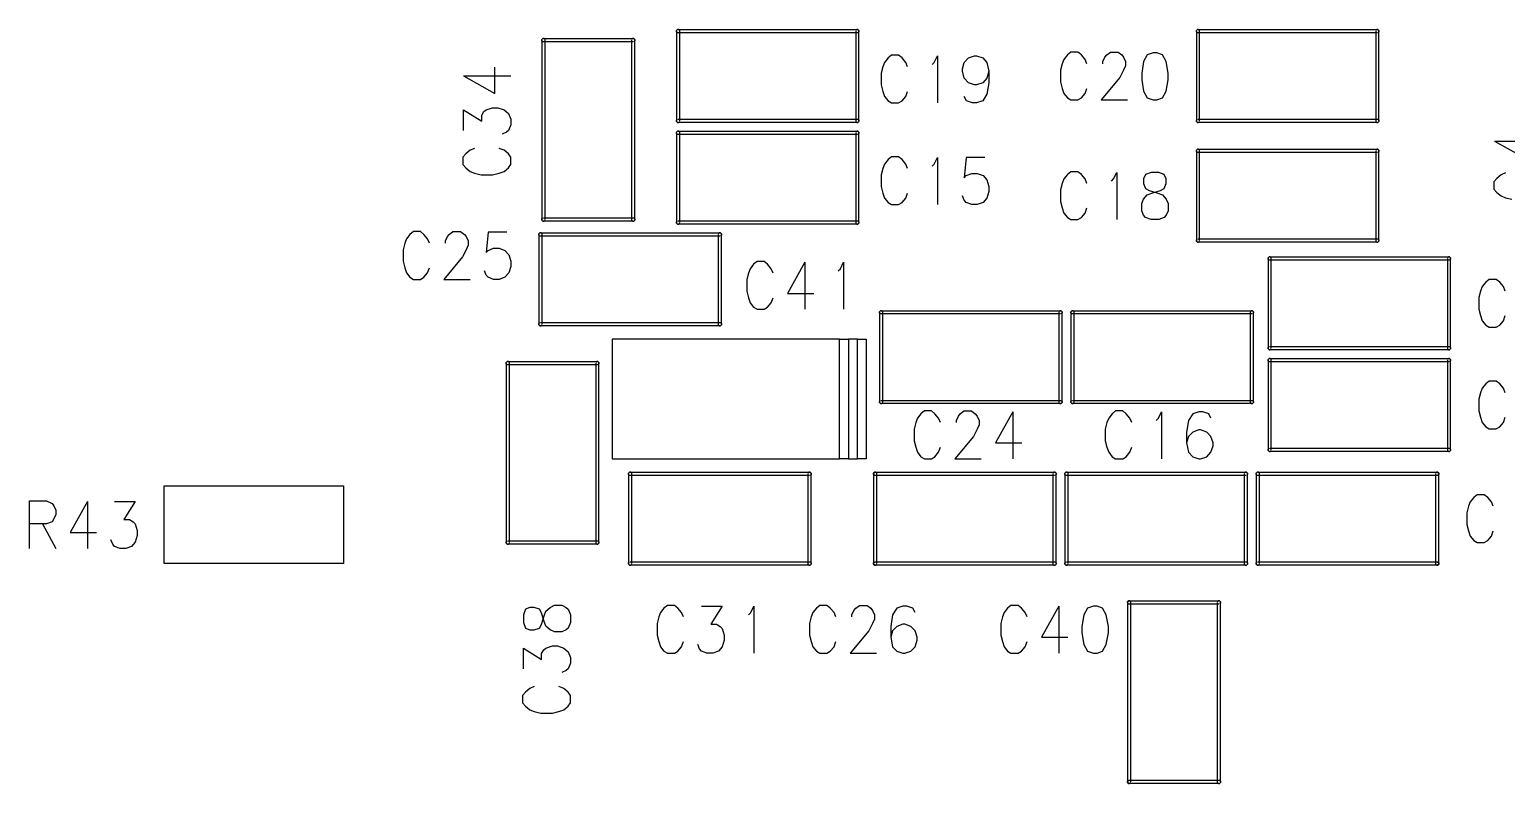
# Model space of a CAD drawing. Extents: x 295 to 953, y 10 to 290.
# Drawn here: x 660.18 to 709.6, y 167.35 to 192.55 of the extents above; entities that cross this region are included whole.
import ezdxf

# ---------------------------------------------------------------- set-up
doc = ezdxf.new("R2010")
doc.units = 0
doc.header["$LTSCALE"] = 5
doc.header["$MEASUREMENT"] = 0
doc.layers.add('22_S-SILK_GBR', color=12, linetype='CONTINUOUS')

msp = doc.modelspace()

# ---------------------------------------------------------------- linework, layer by layer
at = {"layer": '22_S-SILK_GBR', "color": 7}
for p, q in [((681.824, 192.52), (681.858, 192.554)), ((681.858, 192.554), (681.824, 192.52)), ((681.824, 192.48), (681.824, 192.52)), ((681.824, 192.5), (681.824, 189.5)), ((681.858, 192.446), (681.824, 192.48)), ((681.898, 192.554), (681.858, 192.554)), ((681.878, 192.446), (681.858, 192.446)), ((681.878, 192.554), (687.878, 192.554)), ((687.878, 192.446), (681.878, 192.446)), ((681.932, 192.52), (681.898, 192.554)), ((681.932, 192.5), (681.932, 192.52)), ((681.932, 189.5), (681.932, 192.5)), ((687.858, 192.554), (687.824, 192.52)), ((687.824, 192.5), (687.824, 189.5)), ((687.898, 192.554), (687.858, 192.554)), ((687.878, 192.554), (687.898, 192.554)), ((687.932, 192.52), (687.898, 192.554)), ((687.898, 192.554), (687.932, 192.52)), ((687.932, 192.48), (687.898, 192.446)), ((687.932, 192.5), (687.932, 192.52)), ((687.932, 192.52), (687.932, 192.48)), ((687.932, 189.5), (687.932, 192.5)), ((699.258, 192.554), (699.224, 192.52)), ((699.224, 192.52), (699.258, 192.554)), ((699.224, 192.48), (699.224, 192.52)), ((699.224, 192.5), (699.224, 189.5)), ((699.258, 192.446), (699.224, 192.48)), ((699.298, 192.554), (699.258, 192.554)), ((699.278, 192.446), (699.258, 192.446)), ((699.278, 192.554), (705.278, 192.554)), ((705.278, 192.446), (699.278, 192.446)), ((699.332, 192.52), (699.298, 192.554)), ((699.332, 192.5), (699.332, 192.52)), ((699.332, 189.5), (699.332, 192.5)), ((705.258, 192.554), (705.224, 192.52)), ((705.224, 192.5), (705.224, 189.5)), ((705.298, 192.554), (705.258, 192.554)), ((705.278, 192.554), (705.298, 192.554)), ((705.332, 192.52), (705.298, 192.554)), ((705.298, 192.554), (705.332, 192.52)), ((705.332, 192.48), (705.298, 192.446)), ((705.332, 192.5), (705.332, 192.52)), ((705.332, 192.52), (705.332, 192.48)), ((705.332, 189.5), (705.332, 192.5)), ((677.324, 192.22), (677.358, 192.254)), ((677.358, 192.254), (677.324, 192.22)), ((677.324, 192.18), (677.324, 192.22)), ((677.324, 192.2), (677.324, 186.2)), ((677.358, 192.146), (677.324, 192.18)), ((677.398, 192.254), (677.358, 192.254)), ((677.378, 192.146), (677.358, 192.146)), ((677.378, 192.254), (680.378, 192.254)), ((680.378, 192.146), (677.378, 192.146)), ((677.432, 192.22), (677.398, 192.254)), ((677.432, 192.2), (677.432, 192.22)), ((677.432, 186.2), (677.432, 192.2)), ((680.358, 192.254), (680.324, 192.22)), ((680.324, 192.2), (680.324, 186.2)), ((680.398, 192.254), (680.358, 192.254)), ((680.378, 192.254), (680.398, 192.254)), ((680.432, 192.22), (680.398, 192.254)), ((680.398, 192.254), (680.432, 192.22)), ((680.432, 192.18), (680.398, 192.146)), ((680.432, 192.2), (680.432, 192.22)), ((680.432, 192.22), (680.432, 192.18)), ((680.432, 186.2), (680.432, 192.2)), ((695.02, 191.8), (694.906, 191.704)), ((695.26, 191.8), (695.02, 191.8)), ((695.374, 191.704), (695.26, 191.8)), ((696.222, 191.704), (696.346, 191.8)), ((696.346, 191.8), (696.602, 191.8)), ((696.602, 191.8), (696.726, 191.704)), ((697.776, 191.776), (697.582, 191.704)), ((697.9, 191.776), (697.776, 191.776)), ((698.086, 191.704), (697.9, 191.776)), ((675.744, 190.418), (675.744, 191.302)), ((688.73, 191.312), (688.676, 191.094)), ((688.79, 191.458), (688.73, 191.312)), ((688.906, 191.604), (688.79, 191.458)), ((689.02, 191.7), (688.906, 191.604)), ((689.26, 191.7), (689.02, 191.7)), ((689.374, 191.604), (689.26, 191.7)), ((689.498, 191.458), (689.374, 191.604)), ((689.56, 191.312), (689.498, 191.458)), ((690.38, 191.384), (690.452, 191.458)), ((690.452, 191.458), (690.558, 191.676)), ((690.558, 191.676), (690.558, 190.1)), ((691.396, 191.24), (691.458, 191.458)), ((691.458, 191.458), (691.6, 191.604)), ((691.6, 191.604), (691.802, 191.676)), ((691.802, 191.676), (691.864, 191.676)), ((691.864, 191.676), (692.076, 191.604)), ((692.076, 191.604), (692.21, 191.458)), ((692.21, 191.458), (692.28, 191.166)), ((694.73, 191.412), (694.676, 191.194)), ((694.79, 191.558), (694.73, 191.412)), ((694.906, 191.704), (694.79, 191.558)), ((695.498, 191.558), (695.374, 191.704)), ((695.56, 191.412), (695.498, 191.558)), ((696.098, 191.484), (696.16, 191.63)), ((696.098, 191.412), (696.098, 191.484)), ((696.16, 191.63), (696.222, 191.704)), ((696.726, 191.704), (696.788, 191.63)), ((696.788, 191.63), (696.85, 191.484)), ((696.85, 191.34), (696.788, 191.194)), ((696.85, 191.484), (696.85, 191.34)), ((697.458, 191.484), (697.396, 191.096)), ((697.582, 191.704), (697.458, 191.484)), ((698.21, 191.484), (698.086, 191.704)), ((698.28, 191.096), (698.21, 191.484)), ((674.702, 191.002), (676.278, 191.002)), ((674.702, 191.002), (675.744, 190.418)), ((688.676, 191.094), (688.676, 190.706)), ((691.396, 191.166), (691.396, 191.24)), ((691.458, 190.924), (691.396, 191.166)), ((691.6, 190.778), (691.458, 190.924)), ((692.21, 190.924), (692.076, 190.778)), ((692.28, 191.166), (692.21, 190.924)), ((692.28, 191.166), (692.28, 190.778)), ((694.676, 191.194), (694.676, 190.806)), ((694.676, 190.806), (694.73, 190.588)), ((696.664, 190.952), (696.036, 190.2)), ((696.788, 191.194), (696.664, 190.952)), ((697.396, 191.096), (697.396, 190.878)), ((697.396, 190.878), (697.458, 190.49)), ((698.21, 190.49), (698.28, 190.878)), ((698.28, 190.878), (698.28, 191.096)), ((688.676, 190.706), (688.73, 190.488)), ((688.73, 190.488), (688.79, 190.318)), ((688.79, 190.318), (688.906, 190.172)), ((689.374, 190.172), (689.498, 190.318)), ((689.498, 190.318), (689.56, 190.488)), ((691.528, 190.172), (691.458, 190.318)), ((691.802, 190.706), (691.6, 190.778)), ((691.864, 190.706), (691.802, 190.706)), ((692.076, 190.778), (691.864, 190.706)), ((692.21, 190.39), (692.076, 190.172)), ((692.28, 190.778), (692.21, 190.39)), ((694.73, 190.588), (694.79, 190.418)), ((694.79, 190.418), (694.906, 190.272)), ((695.374, 190.272), (695.498, 190.418)), ((695.498, 190.418), (695.56, 190.588)), ((697.458, 190.49), (697.582, 190.272)), ((698.086, 190.272), (698.21, 190.49)), ((674.702, 189.182), (674.702, 189.872)), ((674.702, 189.872), (675.308, 189.492)), ((675.308, 189.686), (675.382, 189.81)), ((675.382, 189.81), (675.454, 189.872)), ((675.454, 189.872), (675.672, 189.942)), ((675.672, 189.942), (675.842, 189.942)), ((675.842, 189.942), (676.06, 189.872)), ((676.06, 189.872), (676.206, 189.748)), ((688.906, 190.172), (689.02, 190.1)), ((689.02, 190.1), (689.26, 190.1)), ((689.26, 190.1), (689.374, 190.172)), ((691.732, 190.1), (691.528, 190.172)), ((691.864, 190.1), (691.732, 190.1)), ((692.076, 190.172), (691.864, 190.1)), ((694.906, 190.272), (695.02, 190.2)), ((695.02, 190.2), (695.26, 190.2)), ((695.26, 190.2), (695.374, 190.272)), ((696.036, 190.2), (696.92, 190.2)), ((697.582, 190.272), (697.776, 190.2)), ((697.776, 190.2), (697.9, 190.2)), ((697.9, 190.2), (698.086, 190.272)), ((675.308, 189.492), (675.308, 189.686)), ((676.206, 189.748), (676.278, 189.562)), ((676.278, 189.368), (676.206, 189.182)), ((676.278, 189.562), (676.278, 189.368)), ((681.824, 189.52), (681.858, 189.554)), ((681.824, 189.48), (681.824, 189.52)), ((681.824, 189.5), (681.824, 189.48)), ((681.824, 189.48), (681.858, 189.446)), ((681.858, 189.446), (681.824, 189.48)), ((681.858, 189.446), (681.898, 189.446)), ((681.878, 189.446), (681.858, 189.446)), ((681.878, 189.554), (687.878, 189.554)), ((687.878, 189.446), (681.878, 189.446)), ((681.898, 189.446), (681.932, 189.48)), ((687.824, 189.5), (687.824, 189.48)), ((687.824, 189.48), (687.858, 189.446)), ((687.858, 189.446), (687.898, 189.446)), ((687.878, 189.554), (687.898, 189.554)), ((687.898, 189.554), (687.932, 189.52)), ((687.898, 189.446), (687.932, 189.48)), ((687.932, 189.48), (687.898, 189.446)), ((687.932, 189.52), (687.932, 189.48)), ((699.224, 189.52), (699.258, 189.554)), ((699.224, 189.48), (699.224, 189.52)), ((699.224, 189.5), (699.224, 189.48)), ((699.224, 189.48), (699.258, 189.446)), ((699.258, 189.446), (699.224, 189.48)), ((699.258, 189.446), (699.298, 189.446)), ((699.278, 189.446), (699.258, 189.446)), ((699.278, 189.554), (705.278, 189.554)), ((705.278, 189.446), (699.278, 189.446)), ((699.298, 189.446), (699.332, 189.48)), ((705.224, 189.5), (705.224, 189.48)), ((705.224, 189.48), (705.258, 189.446)), ((705.258, 189.446), (705.298, 189.446)), ((705.278, 189.554), (705.298, 189.554)), ((705.298, 189.554), (705.332, 189.52)), ((705.332, 189.48), (705.298, 189.446)), ((705.298, 189.446), (705.332, 189.48)), ((705.332, 189.52), (705.332, 189.48)), ((676.132, 189.12), (675.988, 189.058)), ((676.206, 189.182), (676.132, 189.12)), ((681.824, 189.12), (681.858, 189.154)), ((681.858, 189.154), (681.824, 189.12)), ((681.824, 189.08), (681.824, 189.12)), ((681.824, 189.1), (681.824, 186.1)), ((681.858, 189.046), (681.824, 189.08)), ((681.898, 189.154), (681.858, 189.154)), ((681.878, 189.046), (681.858, 189.046)), ((681.878, 189.154), (687.878, 189.154)), ((687.878, 189.046), (681.878, 189.046)), ((681.932, 189.12), (681.898, 189.154)), ((681.932, 189.1), (681.932, 189.12)), ((681.932, 186.1), (681.932, 189.1)), ((687.858, 189.154), (687.824, 189.12)), ((687.824, 189.1), (687.824, 186.1)), ((687.898, 189.154), (687.858, 189.154)), ((687.878, 189.154), (687.898, 189.154)), ((687.932, 189.12), (687.898, 189.154)), ((687.898, 189.154), (687.932, 189.12)), ((687.932, 189.08), (687.898, 189.046)), ((687.932, 189.1), (687.932, 189.12)), ((687.932, 189.12), (687.932, 189.08)), ((687.932, 186.1), (687.932, 189.1)), ((709.202, 188.822), (710.778, 188.822)), ((709.202, 188.822), (710.244, 188.238)), ((674.774, 188.396), (674.678, 188.282)), ((674.92, 188.52), (674.774, 188.396)), ((675.066, 188.582), (674.92, 188.52)), ((676.06, 188.52), (675.89, 188.582)), ((676.206, 188.396), (676.06, 188.52)), ((676.278, 188.282), (676.206, 188.396)), ((699.258, 188.554), (699.224, 188.52)), ((699.224, 188.52), (699.258, 188.554)), ((699.224, 188.48), (699.224, 188.52)), ((699.224, 188.5), (699.224, 185.5)), ((699.258, 188.446), (699.224, 188.48)), ((699.298, 188.554), (699.258, 188.554)), ((699.278, 188.446), (699.258, 188.446)), ((699.278, 188.554), (705.278, 188.554)), ((705.278, 188.446), (699.278, 188.446)), ((699.332, 188.52), (699.298, 188.554)), ((699.332, 188.5), (699.332, 188.52)), ((699.332, 185.5), (699.332, 188.5)), ((705.258, 188.554), (705.224, 188.52)), ((705.224, 188.5), (705.224, 185.5)), ((705.298, 188.554), (705.258, 188.554)), ((705.278, 188.554), (705.298, 188.554)), ((705.332, 188.52), (705.298, 188.554)), ((705.298, 188.554), (705.332, 188.52)), ((705.332, 188.48), (705.298, 188.446)), ((705.332, 188.5), (705.332, 188.52)), ((705.332, 188.52), (705.332, 188.48)), ((705.332, 185.5), (705.332, 188.5)), ((674.678, 188.282), (674.678, 188.042)), ((674.678, 188.042), (674.774, 187.928)), ((674.774, 187.928), (674.92, 187.812)), ((676.06, 187.812), (676.206, 187.928)), ((676.206, 187.928), (676.278, 188.042)), ((676.278, 188.042), (676.278, 188.282)), ((688.73, 187.912), (688.676, 187.694)), ((688.79, 188.058), (688.73, 187.912)), ((688.906, 188.204), (688.79, 188.058)), ((689.02, 188.3), (688.906, 188.204)), ((689.26, 188.3), (689.02, 188.3)), ((689.374, 188.204), (689.26, 188.3)), ((689.498, 188.058), (689.374, 188.204)), ((689.56, 187.912), (689.498, 188.058)), ((690.38, 187.984), (690.452, 188.058)), ((690.452, 188.058), (690.558, 188.276)), ((690.558, 188.276), (690.558, 186.7)), ((691.52, 188.276), (691.458, 187.596)), ((692.148, 188.276), (691.52, 188.276)), ((674.92, 187.812), (675.066, 187.752)), ((675.066, 187.752), (675.284, 187.698)), ((675.284, 187.698), (675.672, 187.698)), ((675.672, 187.698), (675.89, 187.752)), ((675.89, 187.752), (676.06, 187.812)), ((688.676, 187.694), (688.676, 187.306)), ((691.458, 187.596), (691.52, 187.67)), ((691.52, 187.67), (691.706, 187.742)), ((691.706, 187.742), (691.892, 187.742)), ((691.892, 187.742), (692.086, 187.67)), ((692.086, 187.67), (692.21, 187.524)), ((692.21, 187.524), (692.28, 187.306)), ((694.73, 187.412), (694.676, 187.194)), ((694.79, 187.558), (694.73, 187.412)), ((694.906, 187.704), (694.79, 187.558)), ((695.02, 187.8), (694.906, 187.704)), ((695.26, 187.8), (695.02, 187.8)), ((695.374, 187.704), (695.26, 187.8)), ((695.498, 187.558), (695.374, 187.704)), ((695.56, 187.412), (695.498, 187.558)), ((696.38, 187.484), (696.452, 187.558)), ((696.452, 187.558), (696.558, 187.776)), ((696.558, 187.776), (696.558, 186.2)), ((697.52, 187.704), (697.458, 187.558)), ((697.458, 187.558), (697.458, 187.412)), ((697.458, 187.412), (697.52, 187.242)), ((697.706, 187.776), (697.52, 187.704)), ((697.962, 187.776), (697.706, 187.776)), ((698.148, 187.704), (697.962, 187.776)), ((698.21, 187.558), (698.148, 187.704)), ((698.148, 187.242), (698.21, 187.412)), ((698.21, 187.412), (698.21, 187.558)), ((709.274, 187.576), (709.178, 187.462)), ((709.178, 187.462), (709.178, 187.222)), ((709.42, 187.7), (709.274, 187.576)), ((709.566, 187.762), (709.42, 187.7)), ((688.676, 187.306), (688.73, 187.088)), ((688.73, 187.088), (688.79, 186.918)), ((688.79, 186.918), (688.906, 186.772)), ((689.374, 186.772), (689.498, 186.918)), ((689.498, 186.918), (689.56, 187.088)), ((691.458, 186.846), (691.396, 186.99)), ((691.52, 186.772), (691.458, 186.846)), ((692.21, 186.918), (692.086, 186.772)), ((692.28, 187.136), (692.21, 186.918)), ((692.28, 187.306), (692.28, 187.136)), ((694.676, 187.194), (694.676, 186.806)), ((697.396, 186.734), (697.458, 186.878)), ((697.458, 186.878), (697.582, 187.024)), ((697.52, 187.242), (697.644, 187.17)), ((697.582, 187.024), (697.768, 187.096)), ((697.644, 187.17), (697.9, 187.096)), ((697.768, 187.096), (698.024, 187.17)), ((697.9, 187.096), (698.086, 187.024)), ((698.024, 187.17), (698.148, 187.242)), ((698.086, 187.024), (698.21, 186.878)), ((698.21, 186.878), (698.28, 186.734)), ((709.178, 187.222), (709.274, 187.108)), ((709.274, 187.108), (709.42, 186.992)), ((709.42, 186.992), (709.566, 186.932)), ((709.566, 186.932), (709.784, 186.878)), ((688.906, 186.772), (689.02, 186.7)), ((689.02, 186.7), (689.26, 186.7)), ((689.26, 186.7), (689.374, 186.772)), ((691.706, 186.7), (691.52, 186.772)), ((691.892, 186.7), (691.706, 186.7)), ((692.086, 186.772), (691.892, 186.7)), ((694.676, 186.806), (694.73, 186.588)), ((694.73, 186.588), (694.79, 186.418)), ((694.79, 186.418), (694.906, 186.272)), ((695.374, 186.272), (695.498, 186.418)), ((695.498, 186.418), (695.56, 186.588)), ((697.396, 186.49), (697.396, 186.734)), ((697.458, 186.346), (697.396, 186.49)), ((697.52, 186.272), (697.458, 186.346)), ((698.21, 186.346), (698.148, 186.272)), ((698.28, 186.49), (698.21, 186.346)), ((698.28, 186.734), (698.28, 186.49)), ((677.324, 186.22), (677.358, 186.254)), ((677.324, 186.18), (677.324, 186.22)), ((677.324, 186.2), (677.324, 186.18)), ((677.358, 186.146), (677.324, 186.18)), ((677.324, 186.18), (677.358, 186.146)), ((677.378, 186.146), (677.358, 186.146)), ((677.358, 186.146), (677.398, 186.146)), ((677.378, 186.254), (680.378, 186.254)), ((680.378, 186.146), (677.378, 186.146)), ((677.398, 186.146), (677.432, 186.18)), ((680.324, 186.2), (680.324, 186.18)), ((680.324, 186.18), (680.358, 186.146)), ((680.358, 186.146), (680.398, 186.146)), ((680.378, 186.254), (680.398, 186.254)), ((680.398, 186.254), (680.432, 186.22)), ((680.432, 186.18), (680.398, 186.146)), ((680.398, 186.146), (680.432, 186.18)), ((680.432, 186.22), (680.432, 186.18)), ((681.824, 186.12), (681.858, 186.154)), ((681.824, 186.08), (681.824, 186.12)), ((681.824, 186.1), (681.824, 186.08)), ((681.824, 186.08), (681.858, 186.046)), ((681.858, 186.046), (681.824, 186.08)), ((681.858, 186.046), (681.898, 186.046)), ((681.878, 186.046), (681.858, 186.046)), ((681.878, 186.154), (687.878, 186.154)), ((687.878, 186.046), (681.878, 186.046)), ((681.898, 186.046), (681.932, 186.08)), ((687.824, 186.1), (687.824, 186.08)), ((687.824, 186.08), (687.858, 186.046)), ((687.858, 186.046), (687.898, 186.046)), ((687.878, 186.154), (687.898, 186.154)), ((687.898, 186.154), (687.932, 186.12)), ((687.898, 186.046), (687.932, 186.08)), ((687.932, 186.08), (687.898, 186.046)), ((687.932, 186.12), (687.932, 186.08)), ((694.906, 186.272), (695.02, 186.2)), ((695.02, 186.2), (695.26, 186.2)), ((695.26, 186.2), (695.374, 186.272)), ((697.706, 186.2), (697.52, 186.272)), ((697.962, 186.2), (697.706, 186.2)), ((698.148, 186.272), (697.962, 186.2)), ((672.73, 185.412), (672.676, 185.194)), ((672.79, 185.558), (672.73, 185.412)), ((672.906, 185.704), (672.79, 185.558)), ((673.02, 185.8), (672.906, 185.704)), ((673.26, 185.8), (673.02, 185.8)), ((673.374, 185.704), (673.26, 185.8)), ((673.498, 185.558), (673.374, 185.704)), ((673.56, 185.412), (673.498, 185.558)), ((674.098, 185.484), (674.16, 185.63)), ((674.098, 185.412), (674.098, 185.484)), ((674.16, 185.63), (674.222, 185.704)), ((674.222, 185.704), (674.346, 185.8)), ((674.346, 185.8), (674.602, 185.8)), ((674.602, 185.8), (674.726, 185.704)), ((674.726, 185.704), (674.788, 185.63)), ((674.788, 185.63), (674.85, 185.484)), ((674.85, 185.484), (674.85, 185.34)), ((675.52, 185.776), (675.458, 185.096)), ((676.148, 185.776), (675.52, 185.776)), ((677.258, 185.754), (677.224, 185.72)), ((677.224, 185.72), (677.258, 185.754)), ((677.224, 185.68), (677.224, 185.72)), ((677.224, 185.7), (677.224, 182.7)), ((677.258, 185.646), (677.224, 185.68)), ((677.298, 185.754), (677.258, 185.754)), ((677.278, 185.646), (677.258, 185.646)), ((677.278, 185.754), (683.278, 185.754)), ((683.278, 185.646), (677.278, 185.646)), ((677.332, 185.72), (677.298, 185.754)), ((677.332, 185.7), (677.332, 185.72)), ((677.332, 182.7), (677.332, 185.7)), ((683.258, 185.754), (683.224, 185.72)), ((683.224, 185.7), (683.224, 182.7)), ((683.298, 185.754), (683.258, 185.754)), ((683.278, 185.754), (683.298, 185.754)), ((683.332, 185.72), (683.298, 185.754)), ((683.298, 185.754), (683.332, 185.72)), ((683.332, 185.68), (683.298, 185.646)), ((683.332, 185.7), (683.332, 185.72)), ((683.332, 185.72), (683.332, 185.68)), ((683.332, 182.7), (683.332, 185.7)), ((699.224, 185.52), (699.258, 185.554)), ((699.224, 185.48), (699.224, 185.52)), ((699.224, 185.5), (699.224, 185.48)), ((699.224, 185.48), (699.258, 185.446)), ((699.258, 185.446), (699.224, 185.48)), ((699.258, 185.446), (699.298, 185.446)), ((699.278, 185.446), (699.258, 185.446)), ((699.278, 185.554), (705.278, 185.554)), ((705.278, 185.446), (699.278, 185.446)), ((699.298, 185.446), (699.332, 185.48)), ((705.224, 185.5), (705.224, 185.48)), ((705.224, 185.48), (705.258, 185.446)), ((705.258, 185.446), (705.298, 185.446)), ((705.278, 185.554), (705.298, 185.554)), ((705.298, 185.554), (705.332, 185.52)), ((705.332, 185.48), (705.298, 185.446)), ((705.298, 185.446), (705.332, 185.48)), ((705.332, 185.52), (705.332, 185.48)), ((672.676, 185.194), (672.676, 184.806)), ((674.664, 184.952), (674.036, 184.2)), ((674.788, 185.194), (674.664, 184.952)), ((674.85, 185.34), (674.788, 185.194)), ((675.458, 185.096), (675.52, 185.17)), ((675.52, 185.17), (675.706, 185.242)), ((675.706, 185.242), (675.892, 185.242)), ((675.892, 185.242), (676.086, 185.17)), ((676.086, 185.17), (676.21, 185.024)), ((676.21, 185.024), (676.28, 184.806)), ((701.624, 184.92), (701.658, 184.954)), ((701.658, 184.954), (701.624, 184.92)), ((701.624, 184.88), (701.624, 184.92)), ((701.624, 184.9), (701.624, 181.9)), ((701.658, 184.846), (701.624, 184.88)), ((701.698, 184.954), (701.658, 184.954)), ((701.678, 184.954), (707.678, 184.954)), ((701.732, 184.92), (701.698, 184.954)), ((701.732, 184.9), (701.732, 184.92)), ((701.732, 181.9), (701.732, 184.9)), ((707.658, 184.954), (707.624, 184.92)), ((707.624, 184.9), (707.624, 181.9)), ((707.698, 184.954), (707.658, 184.954)), ((707.678, 184.954), (707.698, 184.954)), ((707.732, 184.92), (707.698, 184.954)), ((707.698, 184.954), (707.732, 184.92)), ((707.732, 184.88), (707.698, 184.846)), ((707.732, 184.9), (707.732, 184.92)), ((707.732, 184.92), (707.732, 184.88)), ((707.732, 181.9), (707.732, 184.9)), ((672.676, 184.806), (672.73, 184.588)), ((672.73, 184.588), (672.79, 184.418)), ((672.79, 184.418), (672.906, 184.272)), ((673.374, 184.272), (673.498, 184.418)), ((673.498, 184.418), (673.56, 184.588)), ((675.458, 184.346), (675.396, 184.49)), ((676.21, 184.418), (676.086, 184.272)), ((676.28, 184.636), (676.21, 184.418)), ((676.28, 184.806), (676.28, 184.636)), ((684.23, 184.412), (684.176, 184.194)), ((684.29, 184.558), (684.23, 184.412)), ((684.406, 184.704), (684.29, 184.558)), ((684.52, 184.8), (684.406, 184.704)), ((684.76, 184.8), (684.52, 184.8)), ((684.874, 184.704), (684.76, 184.8)), ((684.998, 184.558), (684.874, 184.704)), ((685.06, 184.412), (684.998, 184.558)), ((686.12, 184.776), (685.536, 183.734)), ((686.12, 184.776), (686.12, 183.2)), ((687.24, 184.484), (687.312, 184.558)), ((687.312, 184.558), (687.418, 184.776)), ((687.418, 184.776), (687.418, 183.2)), ((701.678, 184.846), (701.658, 184.846)), ((707.678, 184.846), (701.678, 184.846)), ((672.906, 184.272), (673.02, 184.2)), ((673.02, 184.2), (673.26, 184.2)), ((673.26, 184.2), (673.374, 184.272)), ((674.036, 184.2), (674.92, 184.2)), ((675.52, 184.272), (675.458, 184.346)), ((675.706, 184.2), (675.52, 184.272)), ((675.892, 184.2), (675.706, 184.2)), ((676.086, 184.272), (675.892, 184.2)), ((684.176, 184.194), (684.176, 183.806)), ((708.79, 183.958), (708.73, 183.812)), ((708.906, 184.104), (708.79, 183.958)), ((709.02, 184.2), (708.906, 184.104)), ((709.26, 184.2), (709.02, 184.2)), ((709.374, 184.104), (709.26, 184.2)), ((709.498, 183.958), (709.374, 184.104)), ((709.56, 183.812), (709.498, 183.958)), ((684.176, 183.806), (684.23, 183.588)), ((684.23, 183.588), (684.29, 183.418)), ((684.29, 183.418), (684.406, 183.272)), ((684.874, 183.272), (684.998, 183.418)), ((684.998, 183.418), (685.06, 183.588)), ((685.536, 183.734), (686.42, 183.734)), ((708.73, 183.812), (708.676, 183.594)), ((708.676, 183.594), (708.676, 183.206)), ((684.406, 183.272), (684.52, 183.2)), ((684.52, 183.2), (684.76, 183.2)), ((684.76, 183.2), (684.874, 183.272)), ((688.624, 183.12), (688.658, 183.154)), ((688.658, 183.154), (688.624, 183.12)), ((688.624, 183.08), (688.624, 183.12)), ((688.624, 183.1), (688.624, 180.1)), ((688.658, 183.046), (688.624, 183.08)), ((688.698, 183.154), (688.658, 183.154)), ((688.678, 183.046), (688.658, 183.046)), ((688.678, 183.154), (694.678, 183.154)), ((694.678, 183.046), (688.678, 183.046)), ((688.732, 183.12), (688.698, 183.154)), ((688.732, 183.1), (688.732, 183.12)), ((688.732, 180.1), (688.732, 183.1)), ((694.658, 183.154), (694.624, 183.12)), ((694.624, 183.1), (694.624, 180.1)), ((694.698, 183.154), (694.658, 183.154)), ((694.678, 183.154), (694.698, 183.154)), ((694.732, 183.12), (694.698, 183.154)), ((694.698, 183.154), (694.732, 183.12)), ((694.732, 183.08), (694.698, 183.046)), ((694.732, 183.1), (694.732, 183.12)), ((694.732, 183.12), (694.732, 183.08)), ((694.732, 180.1), (694.732, 183.1)), ((695.058, 183.154), (695.024, 183.12)), ((695.024, 183.12), (695.058, 183.154)), ((695.024, 183.08), (695.024, 183.12)), ((695.024, 183.1), (695.024, 180.1)), ((695.058, 183.046), (695.024, 183.08)), ((695.098, 183.154), (695.058, 183.154)), ((695.078, 183.046), (695.058, 183.046)), ((695.078, 183.154), (701.078, 183.154)), ((701.078, 183.046), (695.078, 183.046)), ((695.132, 183.12), (695.098, 183.154)), ((695.132, 183.1), (695.132, 183.12)), ((695.132, 180.1), (695.132, 183.1)), ((701.058, 183.154), (701.024, 183.12)), ((701.024, 183.1), (701.024, 180.1)), ((701.098, 183.154), (701.058, 183.154)), ((701.078, 183.154), (701.098, 183.154)), ((701.132, 183.12), (701.098, 183.154)), ((701.098, 183.154), (701.132, 183.12)), ((701.132, 183.08), (701.098, 183.046)), ((701.132, 183.1), (701.132, 183.12)), ((701.132, 183.12), (701.132, 183.08)), ((701.132, 180.1), (701.132, 183.1)), ((708.676, 183.206), (708.73, 182.988)), ((708.73, 182.988), (708.79, 182.818)), ((709.498, 182.818), (709.56, 182.988)), ((677.224, 182.72), (677.258, 182.754)), ((677.224, 182.68), (677.224, 182.72)), ((677.224, 182.7), (677.224, 182.68)), ((677.224, 182.68), (677.258, 182.646)), ((677.258, 182.646), (677.224, 182.68)), ((677.258, 182.646), (677.298, 182.646)), ((677.278, 182.646), (677.258, 182.646)), ((677.278, 182.754), (683.278, 182.754)), ((683.278, 182.646), (677.278, 182.646)), ((677.298, 182.646), (677.332, 182.68)), ((683.224, 182.7), (683.224, 182.68)), ((683.224, 182.68), (683.258, 182.646)), ((683.258, 182.646), (683.298, 182.646)), ((683.278, 182.754), (683.298, 182.754)), ((683.298, 182.754), (683.332, 182.72)), ((683.332, 182.68), (683.298, 182.646)), ((683.298, 182.646), (683.332, 182.68)), ((683.332, 182.72), (683.332, 182.68)), ((708.79, 182.818), (708.906, 182.672)), ((708.906, 182.672), (709.02, 182.6)), ((709.02, 182.6), (709.26, 182.6)), ((709.26, 182.6), (709.374, 182.672)), ((709.374, 182.672), (709.498, 182.818)), ((687.278, 182.2), (679.678, 182.2)), ((679.678, 182.2), (679.678, 178.2)), ((687.278, 178.2), (687.278, 182.2)), ((687.278, 182.2), (687.578, 182.2)), ((687.578, 182.2), (687.578, 178.2)), ((687.878, 182.2), (687.578, 182.2)), ((687.878, 178.2), (687.878, 182.2)), ((687.878, 182.2), (688.178, 182.2)), ((688.178, 182.2), (688.178, 178.2)), ((701.624, 181.92), (701.658, 181.954)), ((701.624, 181.88), (701.624, 181.92)), ((701.624, 181.9), (701.624, 181.88)), ((701.678, 181.954), (707.678, 181.954)), ((707.624, 181.9), (707.624, 181.88)), ((707.678, 181.954), (707.698, 181.954)), ((707.698, 181.954), (707.732, 181.92)), ((707.732, 181.92), (707.732, 181.88)), ((676.124, 181.42), (676.158, 181.454)), ((676.158, 181.454), (676.124, 181.42)), ((676.124, 181.38), (676.124, 181.42)), ((676.124, 181.4), (676.124, 175.4)), ((676.198, 181.454), (676.158, 181.454)), ((676.178, 181.454), (679.178, 181.454)), ((676.232, 181.42), (676.198, 181.454)), ((676.232, 181.4), (676.232, 181.42)), ((676.232, 175.4), (676.232, 181.4)), ((679.158, 181.454), (679.124, 181.42)), ((679.124, 181.4), (679.124, 175.4)), ((679.198, 181.454), (679.158, 181.454)), ((679.178, 181.454), (679.198, 181.454)), ((679.198, 181.454), (679.232, 181.42)), ((679.232, 181.42), (679.198, 181.454)), ((679.232, 181.42), (679.232, 181.38)), ((679.232, 181.4), (679.232, 181.42)), ((679.232, 175.4), (679.232, 181.4)), ((701.624, 181.88), (701.658, 181.846)), ((701.658, 181.846), (701.624, 181.88)), ((701.624, 181.52), (701.658, 181.554)), ((701.658, 181.554), (701.624, 181.52)), ((701.624, 181.48), (701.624, 181.52)), ((701.624, 181.5), (701.624, 178.5)), ((701.658, 181.446), (701.624, 181.48)), ((701.658, 181.846), (701.698, 181.846)), ((701.678, 181.846), (701.658, 181.846)), ((701.698, 181.554), (701.658, 181.554)), ((701.678, 181.446), (701.658, 181.446)), ((707.678, 181.846), (701.678, 181.846)), ((701.678, 181.554), (707.678, 181.554)), ((707.678, 181.446), (701.678, 181.446)), ((701.698, 181.846), (701.732, 181.88)), ((701.732, 181.52), (701.698, 181.554)), ((701.732, 181.5), (701.732, 181.52)), ((701.732, 178.5), (701.732, 181.5)), ((707.624, 181.88), (707.658, 181.846)), ((707.658, 181.554), (707.624, 181.52)), ((707.624, 181.5), (707.624, 178.5)), ((707.658, 181.846), (707.698, 181.846)), ((707.698, 181.554), (707.658, 181.554)), ((707.678, 181.554), (707.698, 181.554)), ((707.698, 181.846), (707.732, 181.88)), ((707.732, 181.88), (707.698, 181.846)), ((707.732, 181.52), (707.698, 181.554)), ((707.698, 181.554), (707.732, 181.52)), ((707.732, 181.48), (707.698, 181.446)), ((707.732, 181.5), (707.732, 181.52)), ((707.732, 181.52), (707.732, 181.48)), ((707.732, 178.5), (707.732, 181.5)), ((676.158, 181.346), (676.124, 181.38)), ((676.178, 181.346), (676.158, 181.346)), ((679.178, 181.346), (676.178, 181.346)), ((679.232, 181.38), (679.198, 181.346)), ((708.73, 180.412), (708.676, 180.194)), ((708.79, 180.558), (708.73, 180.412)), ((708.906, 180.704), (708.79, 180.558)), ((709.02, 180.8), (708.906, 180.704)), ((709.26, 180.8), (709.02, 180.8)), ((709.374, 180.704), (709.26, 180.8)), ((709.498, 180.558), (709.374, 180.704)), ((709.56, 180.412), (709.498, 180.558)), ((688.624, 180.12), (688.658, 180.154)), ((688.624, 180.08), (688.624, 180.12)), ((688.624, 180.1), (688.624, 180.08)), ((688.624, 180.08), (688.658, 180.046)), ((688.658, 180.046), (688.624, 180.08)), ((688.658, 180.046), (688.698, 180.046)), ((688.678, 180.046), (688.658, 180.046)), ((688.678, 180.154), (694.678, 180.154)), ((694.678, 180.046), (688.678, 180.046)), ((688.698, 180.046), (688.732, 180.08)), ((694.624, 180.1), (694.624, 180.08)), ((694.624, 180.08), (694.658, 180.046)), ((694.658, 180.046), (694.698, 180.046)), ((694.678, 180.154), (694.698, 180.154)), ((694.698, 180.154), (694.732, 180.12)), ((694.698, 180.046), (694.732, 180.08)), ((694.732, 180.08), (694.698, 180.046)), ((694.732, 180.12), (694.732, 180.08)), ((695.024, 180.12), (695.058, 180.154)), ((695.024, 180.08), (695.024, 180.12)), ((695.024, 180.1), (695.024, 180.08)), ((695.024, 180.08), (695.058, 180.046)), ((695.058, 180.046), (695.024, 180.08)), ((695.058, 180.046), (695.098, 180.046)), ((695.078, 180.046), (695.058, 180.046)), ((695.078, 180.154), (701.078, 180.154)), ((701.078, 180.046), (695.078, 180.046)), ((695.098, 180.046), (695.132, 180.08)), ((701.024, 180.1), (701.024, 180.08)), ((701.024, 180.08), (701.058, 180.046)), ((701.058, 180.046), (701.098, 180.046)), ((701.078, 180.154), (701.098, 180.154)), ((701.098, 180.154), (701.132, 180.12)), ((701.132, 180.08), (701.098, 180.046)), ((701.098, 180.046), (701.132, 180.08)), ((701.132, 180.12), (701.132, 180.08)), ((708.676, 180.194), (708.676, 179.806)), ((689.89, 179.558), (689.83, 179.412)), ((690.006, 179.704), (689.89, 179.558)), ((690.12, 179.8), (690.006, 179.704)), ((690.36, 179.8), (690.12, 179.8)), ((690.474, 179.704), (690.36, 179.8)), ((690.598, 179.558), (690.474, 179.704)), ((690.66, 179.412), (690.598, 179.558)), ((691.198, 179.484), (691.26, 179.63)), ((691.198, 179.412), (691.198, 179.484)), ((691.26, 179.63), (691.322, 179.704)), ((691.322, 179.704), (691.446, 179.8)), ((691.446, 179.8), (691.702, 179.8)), ((691.702, 179.8), (691.826, 179.704)), ((691.826, 179.704), (691.888, 179.63)), ((691.888, 179.63), (691.95, 179.484)), ((691.95, 179.484), (691.95, 179.34)), ((693.08, 179.776), (692.496, 178.734)), ((693.08, 179.776), (693.08, 178.2)), ((696.29, 179.558), (696.23, 179.412)), ((696.406, 179.704), (696.29, 179.558)), ((696.52, 179.8), (696.406, 179.704)), ((696.76, 179.8), (696.52, 179.8)), ((696.874, 179.704), (696.76, 179.8)), ((696.998, 179.558), (696.874, 179.704)), ((697.06, 179.412), (696.998, 179.558)), ((697.88, 179.484), (697.952, 179.558)), ((697.952, 179.558), (698.058, 179.776)), ((698.058, 179.776), (698.058, 178.2)), ((698.958, 179.484), (698.896, 179.096)), ((699.1, 179.704), (698.958, 179.484)), ((699.302, 179.776), (699.1, 179.704)), ((699.436, 179.776), (699.302, 179.776)), ((699.638, 179.704), (699.436, 179.776)), ((699.71, 179.558), (699.638, 179.704)), ((708.676, 179.806), (708.73, 179.588)), ((708.73, 179.588), (708.79, 179.418)), ((708.79, 179.418), (708.906, 179.272)), ((709.374, 179.272), (709.498, 179.418)), ((709.498, 179.418), (709.56, 179.588)), ((689.83, 179.412), (689.776, 179.194)), ((689.776, 179.194), (689.776, 178.806)), ((691.764, 178.952), (691.136, 178.2)), ((691.888, 179.194), (691.764, 178.952)), ((691.95, 179.34), (691.888, 179.194)), ((696.23, 179.412), (696.176, 179.194)), ((696.176, 179.194), (696.176, 178.806)), ((698.896, 179.096), (698.896, 178.734)), ((698.958, 178.952), (698.896, 178.734)), ((699.1, 179.096), (698.958, 178.952)), ((699.302, 179.17), (699.1, 179.096)), ((699.364, 179.17), (699.302, 179.17)), ((699.568, 179.096), (699.364, 179.17)), ((699.71, 178.952), (699.568, 179.096)), ((699.78, 178.734), (699.71, 178.952)), ((708.906, 179.272), (709.02, 179.2)), ((709.02, 179.2), (709.26, 179.2)), ((709.26, 179.2), (709.374, 179.272)), ((689.776, 178.806), (689.83, 178.588)), ((689.83, 178.588), (689.89, 178.418)), ((690.598, 178.418), (690.66, 178.588)), ((692.496, 178.734), (693.38, 178.734)), ((696.176, 178.806), (696.23, 178.588)), ((696.23, 178.588), (696.29, 178.418)), ((696.998, 178.418), (697.06, 178.588)), ((698.896, 178.734), (698.958, 178.418)), ((699.71, 178.418), (699.78, 178.636)), ((699.78, 178.636), (699.78, 178.734)), ((701.624, 178.52), (701.658, 178.554)), ((701.624, 178.48), (701.624, 178.52)), ((701.624, 178.5), (701.624, 178.48)), ((701.624, 178.48), (701.658, 178.446)), ((701.658, 178.446), (701.624, 178.48)), ((701.658, 178.446), (701.698, 178.446)), ((701.678, 178.446), (701.658, 178.446)), ((701.678, 178.554), (707.678, 178.554)), ((707.678, 178.446), (701.678, 178.446)), ((701.698, 178.446), (701.732, 178.48)), ((707.624, 178.5), (707.624, 178.48)), ((707.624, 178.48), (707.658, 178.446)), ((707.658, 178.446), (707.698, 178.446)), ((707.678, 178.554), (707.698, 178.554)), ((707.698, 178.554), (707.732, 178.52)), ((707.698, 178.446), (707.732, 178.48)), ((707.732, 178.48), (707.698, 178.446)), ((707.732, 178.52), (707.732, 178.48)), ((679.678, 178.2), (687.278, 178.2)), ((687.578, 178.2), (687.278, 178.2)), ((687.578, 178.2), (687.878, 178.2)), ((688.178, 178.2), (687.878, 178.2)), ((689.89, 178.418), (690.006, 178.272)), ((690.006, 178.272), (690.12, 178.2)), ((690.12, 178.2), (690.36, 178.2)), ((690.36, 178.2), (690.474, 178.272)), ((690.474, 178.272), (690.598, 178.418)), ((691.136, 178.2), (692.02, 178.2)), ((696.29, 178.418), (696.406, 178.272)), ((696.406, 178.272), (696.52, 178.2)), ((696.52, 178.2), (696.76, 178.2)), ((696.76, 178.2), (696.874, 178.272)), ((696.874, 178.272), (696.998, 178.418)), ((698.958, 178.418), (699.1, 178.272)), ((699.1, 178.272), (699.302, 178.2)), ((699.302, 178.2), (699.364, 178.2)), ((699.364, 178.2), (699.568, 178.272)), ((699.568, 178.272), (699.71, 178.418)), ((680.224, 177.72), (680.258, 177.754)), ((680.258, 177.754), (680.224, 177.72)), ((680.224, 177.68), (680.224, 177.72)), ((680.224, 177.7), (680.224, 174.7)), ((680.258, 177.646), (680.224, 177.68)), ((680.298, 177.754), (680.258, 177.754)), ((680.278, 177.646), (680.258, 177.646)), ((680.278, 177.754), (686.278, 177.754)), ((686.278, 177.646), (680.278, 177.646)), ((680.332, 177.72), (680.298, 177.754)), ((680.332, 177.7), (680.332, 177.72)), ((680.332, 174.7), (680.332, 177.7)), ((686.258, 177.754), (686.224, 177.72)), ((686.224, 177.7), (686.224, 174.7)), ((686.298, 177.754), (686.258, 177.754)), ((686.278, 177.754), (686.298, 177.754)), ((686.332, 177.72), (686.298, 177.754)), ((686.298, 177.754), (686.332, 177.72)), ((686.332, 177.68), (686.298, 177.646)), ((686.332, 177.7), (686.332, 177.72)), ((686.332, 177.72), (686.332, 177.68)), ((686.332, 174.7), (686.332, 177.7)), ((688.458, 177.754), (688.424, 177.72)), ((688.424, 177.72), (688.458, 177.754)), ((688.424, 177.68), (688.424, 177.72)), ((688.424, 177.7), (688.424, 174.7)), ((688.458, 177.646), (688.424, 177.68)), ((688.498, 177.754), (688.458, 177.754)), ((688.478, 177.646), (688.458, 177.646)), ((688.478, 177.754), (694.478, 177.754)), ((694.478, 177.646), (688.478, 177.646)), ((688.532, 177.72), (688.498, 177.754)), ((688.532, 177.7), (688.532, 177.72)), ((688.532, 174.7), (688.532, 177.7)), ((694.458, 177.754), (694.424, 177.72)), ((694.424, 177.7), (694.424, 174.7)), ((694.498, 177.754), (694.458, 177.754)), ((694.478, 177.754), (694.498, 177.754)), ((694.532, 177.72), (694.498, 177.754)), ((694.498, 177.754), (694.532, 177.72)), ((694.532, 177.68), (694.498, 177.646)), ((694.532, 177.7), (694.532, 177.72)), ((694.532, 177.72), (694.532, 177.68)), ((694.532, 174.7), (694.532, 177.7)), ((694.824, 177.72), (694.858, 177.754)), ((694.858, 177.754), (694.824, 177.72)), ((694.824, 177.68), (694.824, 177.72)), ((694.824, 177.7), (694.824, 174.7)), ((694.858, 177.646), (694.824, 177.68)), ((694.898, 177.754), (694.858, 177.754)), ((694.878, 177.646), (694.858, 177.646)), ((694.878, 177.754), (700.878, 177.754)), ((700.878, 177.646), (694.878, 177.646)), ((694.932, 177.72), (694.898, 177.754)), ((694.932, 177.7), (694.932, 177.72)), ((694.932, 174.7), (694.932, 177.7)), ((700.858, 177.754), (700.824, 177.72)), ((700.824, 177.7), (700.824, 174.7)), ((700.898, 177.754), (700.858, 177.754)), ((700.878, 177.754), (700.898, 177.754)), ((700.932, 177.72), (700.898, 177.754)), ((700.898, 177.754), (700.932, 177.72)), ((700.932, 177.68), (700.898, 177.646)), ((700.932, 177.7), (700.932, 177.72)), ((700.932, 177.72), (700.932, 177.68)), ((700.932, 174.7), (700.932, 177.7)), ((701.258, 177.754), (701.224, 177.72)), ((701.224, 177.72), (701.258, 177.754)), ((701.224, 177.68), (701.224, 177.72)), ((701.224, 177.7), (701.224, 174.7)), ((701.258, 177.646), (701.224, 177.68)), ((701.298, 177.754), (701.258, 177.754)), ((701.278, 177.646), (701.258, 177.646)), ((701.278, 177.754), (707.278, 177.754)), ((707.278, 177.646), (701.278, 177.646)), ((701.332, 177.72), (701.298, 177.754)), ((701.332, 177.7), (701.332, 177.72)), ((701.332, 174.7), (701.332, 177.7)), ((707.258, 177.754), (707.224, 177.72)), ((707.224, 177.7), (707.224, 174.7)), ((707.298, 177.754), (707.258, 177.754)), ((707.278, 177.754), (707.298, 177.754)), ((707.332, 177.72), (707.298, 177.754)), ((707.298, 177.754), (707.332, 177.72)), ((707.332, 177.68), (707.298, 177.646)), ((707.332, 177.7), (707.332, 177.72)), ((707.332, 177.72), (707.332, 177.68)), ((707.332, 174.7), (707.332, 177.7)), ((664.678, 177.3), (670.678, 177.3)), ((664.678, 174.7), (664.678, 177.3)), ((670.678, 177.3), (670.678, 174.7)), ((708.62, 177), (708.506, 176.904)), ((708.86, 177), (708.62, 177)), ((708.974, 176.904), (708.86, 177)), ((660.176, 175.2), (660.176, 176.8)), ((660.176, 176.8), (660.742, 176.8)), ((660.742, 176.8), (660.928, 176.704)), ((660.928, 176.704), (660.99, 176.63)), ((660.99, 176.63), (661.06, 176.484)), ((661.06, 176.484), (661.06, 176.34)), ((662.12, 176.776), (661.536, 175.734)), ((662.12, 176.776), (662.12, 175.2)), ((663.02, 176.776), (663.71, 176.776)), ((663.71, 176.776), (663.33, 176.17)), ((708.33, 176.612), (708.276, 176.394)), ((708.39, 176.758), (708.33, 176.612)), ((708.506, 176.904), (708.39, 176.758)), ((709.098, 176.758), (708.974, 176.904)), ((709.16, 176.612), (709.098, 176.758)), ((660.742, 176.024), (660.176, 176.024)), ((660.61, 176.024), (661.06, 175.2)), ((660.928, 176.096), (660.742, 176.024)), ((660.99, 176.194), (660.928, 176.096)), ((661.06, 176.34), (660.99, 176.194)), ((663.33, 176.17), (663.524, 176.17)), ((663.524, 176.17), (663.648, 176.096)), ((663.648, 176.096), (663.71, 176.024)), ((663.71, 176.024), (663.78, 175.806)), ((708.276, 176.394), (708.276, 176.006)), ((708.276, 176.006), (708.33, 175.788)), ((661.536, 175.734), (662.42, 175.734)), ((662.958, 175.346), (662.896, 175.49)), ((663.78, 175.636), (663.71, 175.418)), ((663.78, 175.806), (663.78, 175.636)), ((708.33, 175.788), (708.39, 175.618)), ((708.39, 175.618), (708.506, 175.472)), ((708.506, 175.472), (708.62, 175.4)), ((708.86, 175.4), (708.974, 175.472)), ((708.974, 175.472), (709.098, 175.618)), ((709.098, 175.618), (709.16, 175.788)), ((663.02, 175.272), (662.958, 175.346)), ((663.206, 175.2), (663.02, 175.272)), ((663.4, 175.2), (663.206, 175.2)), ((663.586, 175.272), (663.4, 175.2)), ((663.71, 175.418), (663.586, 175.272)), ((676.124, 175.42), (676.158, 175.454)), ((676.124, 175.38), (676.124, 175.42)), ((676.124, 175.4), (676.124, 175.38)), ((676.124, 175.38), (676.158, 175.346)), ((676.158, 175.346), (676.124, 175.38)), ((676.158, 175.346), (676.198, 175.346)), ((676.178, 175.346), (676.158, 175.346)), ((676.178, 175.454), (679.178, 175.454)), ((679.178, 175.346), (676.178, 175.346)), ((676.198, 175.346), (676.232, 175.38)), ((679.124, 175.4), (679.124, 175.38)), ((679.124, 175.38), (679.158, 175.346)), ((679.158, 175.346), (679.198, 175.346)), ((679.178, 175.454), (679.198, 175.454)), ((679.198, 175.454), (679.232, 175.42)), ((679.232, 175.38), (679.198, 175.346)), ((679.198, 175.346), (679.232, 175.38)), ((679.232, 175.42), (679.232, 175.38)), ((708.62, 175.4), (708.86, 175.4)), ((670.678, 174.7), (664.678, 174.7)), ((680.224, 174.72), (680.258, 174.754)), ((680.224, 174.68), (680.224, 174.72)), ((680.224, 174.7), (680.224, 174.68)), ((680.224, 174.68), (680.258, 174.646)), ((680.258, 174.646), (680.224, 174.68)), ((680.258, 174.646), (680.298, 174.646)), ((680.278, 174.646), (680.258, 174.646)), ((680.278, 174.754), (686.278, 174.754)), ((686.278, 174.646), (680.278, 174.646)), ((680.298, 174.646), (680.332, 174.68)), ((686.224, 174.7), (686.224, 174.68)), ((686.224, 174.68), (686.258, 174.646)), ((686.258, 174.646), (686.298, 174.646)), ((686.278, 174.754), (686.298, 174.754)), ((686.298, 174.754), (686.332, 174.72)), ((686.298, 174.646), (686.332, 174.68)), ((686.332, 174.68), (686.298, 174.646)), ((686.332, 174.72), (686.332, 174.68)), ((688.424, 174.72), (688.458, 174.754)), ((688.424, 174.68), (688.424, 174.72)), ((688.424, 174.7), (688.424, 174.68)), ((688.424, 174.68), (688.458, 174.646)), ((688.458, 174.646), (688.424, 174.68)), ((688.458, 174.646), (688.498, 174.646)), ((688.478, 174.646), (688.458, 174.646)), ((688.478, 174.754), (694.478, 174.754)), ((694.478, 174.646), (688.478, 174.646)), ((688.498, 174.646), (688.532, 174.68)), ((694.424, 174.7), (694.424, 174.68)), ((694.424, 174.68), (694.458, 174.646)), ((694.458, 174.646), (694.498, 174.646)), ((694.478, 174.754), (694.498, 174.754)), ((694.498, 174.754), (694.532, 174.72)), ((694.532, 174.68), (694.498, 174.646)), ((694.498, 174.646), (694.532, 174.68)), ((694.532, 174.72), (694.532, 174.68)), ((694.824, 174.72), (694.858, 174.754)), ((694.824, 174.68), (694.824, 174.72)), ((694.824, 174.7), (694.824, 174.68)), ((694.824, 174.68), (694.858, 174.646)), ((694.858, 174.646), (694.824, 174.68)), ((694.858, 174.646), (694.898, 174.646)), ((694.878, 174.646), (694.858, 174.646)), ((694.878, 174.754), (700.878, 174.754)), ((700.878, 174.646), (694.878, 174.646)), ((694.898, 174.646), (694.932, 174.68)), ((700.824, 174.7), (700.824, 174.68)), ((700.824, 174.68), (700.858, 174.646)), ((700.858, 174.646), (700.898, 174.646)), ((700.878, 174.754), (700.898, 174.754)), ((700.898, 174.754), (700.932, 174.72)), ((700.898, 174.646), (700.932, 174.68)), ((700.932, 174.68), (700.898, 174.646)), ((700.932, 174.72), (700.932, 174.68)), ((701.224, 174.72), (701.258, 174.754)), ((701.224, 174.68), (701.224, 174.72)), ((701.224, 174.7), (701.224, 174.68)), ((701.224, 174.68), (701.258, 174.646)), ((701.258, 174.646), (701.224, 174.68)), ((701.258, 174.646), (701.298, 174.646)), ((701.278, 174.646), (701.258, 174.646)), ((701.278, 174.754), (707.278, 174.754)), ((707.278, 174.646), (701.278, 174.646)), ((701.298, 174.646), (701.332, 174.68)), ((707.224, 174.7), (707.224, 174.68)), ((707.224, 174.68), (707.258, 174.646)), ((707.258, 174.646), (707.298, 174.646)), ((707.278, 174.754), (707.298, 174.754)), ((707.298, 174.754), (707.332, 174.72)), ((707.332, 174.68), (707.298, 174.646)), ((707.298, 174.646), (707.332, 174.68)), ((707.332, 174.72), (707.332, 174.68)), ((676.774, 173.17), (676.702, 172.984)), ((676.92, 173.232), (676.774, 173.17)), ((677.066, 173.232), (676.92, 173.232)), ((677.236, 173.17), (677.066, 173.232)), ((677.308, 173.046), (677.236, 173.17)), ((677.382, 172.79), (677.308, 173.046)), ((677.382, 172.922), (677.454, 173.108)), ((677.454, 173.108), (677.6, 173.232)), ((677.6, 173.232), (677.744, 173.302)), ((677.744, 173.302), (677.988, 173.302)), ((677.988, 173.302), (678.132, 173.232)), ((678.132, 173.232), (678.206, 173.17)), ((678.206, 173.17), (678.278, 172.984)), ((681.29, 173.058), (681.23, 172.912)), ((681.406, 173.204), (681.29, 173.058)), ((681.52, 173.3), (681.406, 173.204)), ((681.76, 173.3), (681.52, 173.3)), ((681.874, 173.204), (681.76, 173.3)), ((681.998, 173.058), (681.874, 173.204)), ((682.06, 172.912), (681.998, 173.058)), ((682.66, 173.276), (683.35, 173.276)), ((683.35, 173.276), (682.97, 172.67)), ((684.24, 172.984), (684.312, 173.058)), ((684.312, 173.058), (684.418, 173.276)), ((684.418, 173.276), (684.418, 171.7)), ((686.39, 173.058), (686.33, 172.912)), ((686.506, 173.204), (686.39, 173.058)), ((686.62, 173.3), (686.506, 173.204)), ((686.86, 173.3), (686.62, 173.3)), ((686.974, 173.204), (686.86, 173.3)), ((687.098, 173.058), (686.974, 173.204)), ((687.16, 172.912), (687.098, 173.058)), ((687.698, 172.984), (687.76, 173.13)), ((687.76, 173.13), (687.822, 173.204)), ((687.822, 173.204), (687.946, 173.3)), ((687.946, 173.3), (688.202, 173.3)), ((688.202, 173.3), (688.326, 173.204)), ((688.326, 173.204), (688.388, 173.13)), ((688.388, 173.13), (688.45, 172.984)), ((689.2, 173.204), (689.058, 172.984)), ((689.402, 173.276), (689.2, 173.204)), ((689.536, 173.276), (689.402, 173.276)), ((689.738, 173.204), (689.536, 173.276)), ((689.81, 173.058), (689.738, 173.204)), ((692.79, 173.058), (692.73, 172.912)), ((692.906, 173.204), (692.79, 173.058)), ((693.02, 173.3), (692.906, 173.204)), ((693.26, 173.3), (693.02, 173.3)), ((693.374, 173.204), (693.26, 173.3)), ((693.498, 173.058), (693.374, 173.204)), ((693.56, 172.912), (693.498, 173.058)), ((694.62, 173.276), (694.036, 172.234)), ((694.62, 173.276), (694.62, 171.7)), ((695.582, 173.204), (695.458, 172.984)), ((695.776, 173.276), (695.582, 173.204)), ((695.9, 173.276), (695.776, 173.276)), ((696.086, 173.204), (695.9, 173.276)), ((696.21, 172.984), (696.086, 173.204)), ((696.924, 173.42), (696.958, 173.454)), ((696.958, 173.454), (696.924, 173.42)), ((696.924, 173.38), (696.924, 173.42)), ((696.924, 173.4), (696.924, 167.4)), ((696.958, 173.346), (696.924, 173.38)), ((696.998, 173.454), (696.958, 173.454)), ((696.978, 173.346), (696.958, 173.346)), ((696.978, 173.454), (699.978, 173.454)), ((699.978, 173.346), (696.978, 173.346)), ((697.032, 173.42), (696.998, 173.454)), ((697.032, 173.4), (697.032, 173.42)), ((697.032, 167.4), (697.032, 173.4)), ((699.958, 173.454), (699.924, 173.42)), ((699.924, 173.4), (699.924, 167.4)), ((699.998, 173.454), (699.958, 173.454)), ((699.978, 173.454), (699.998, 173.454)), ((699.998, 173.454), (700.032, 173.42)), ((700.032, 173.42), (699.998, 173.454)), ((700.032, 173.38), (699.998, 173.346)), ((700.032, 173.42), (700.032, 173.38)), ((700.032, 173.4), (700.032, 173.42)), ((700.032, 167.4), (700.032, 173.4)), ((676.702, 172.984), (676.702, 172.728)), ((676.702, 172.728), (676.774, 172.542)), ((676.774, 172.542), (676.92, 172.48)), ((677.066, 172.48), (677.236, 172.542)), ((677.236, 172.542), (677.308, 172.666)), ((677.308, 172.666), (677.382, 172.922)), ((677.454, 172.604), (677.382, 172.79)), ((677.6, 172.48), (677.454, 172.604)), ((678.206, 172.542), (678.132, 172.48)), ((678.278, 172.728), (678.206, 172.542)), ((678.278, 172.984), (678.278, 172.728)), ((681.23, 172.912), (681.176, 172.694)), ((681.176, 172.694), (681.176, 172.306)), ((682.97, 172.67), (683.164, 172.67)), ((683.164, 172.67), (683.288, 172.596)), ((683.288, 172.596), (683.35, 172.524)), ((683.35, 172.524), (683.42, 172.306)), ((686.33, 172.912), (686.276, 172.694)), ((686.276, 172.694), (686.276, 172.306)), ((687.698, 172.912), (687.698, 172.984)), ((688.388, 172.694), (688.264, 172.452)), ((688.45, 172.84), (688.388, 172.694)), ((688.45, 172.984), (688.45, 172.84)), ((689.058, 172.984), (688.996, 172.596)), ((688.996, 172.596), (688.996, 172.234)), ((689.2, 172.596), (689.058, 172.452)), ((689.402, 172.67), (689.2, 172.596)), ((689.464, 172.67), (689.402, 172.67)), ((689.668, 172.596), (689.464, 172.67)), ((689.81, 172.452), (689.668, 172.596)), ((692.73, 172.912), (692.676, 172.694)), ((692.676, 172.694), (692.676, 172.306)), ((695.458, 172.984), (695.396, 172.596)), ((695.396, 172.596), (695.396, 172.378)), ((696.28, 172.596), (696.21, 172.984)), ((696.28, 172.378), (696.28, 172.596)), ((676.92, 172.48), (677.066, 172.48)), ((677.744, 172.418), (677.6, 172.48)), ((677.988, 172.418), (677.744, 172.418)), ((678.132, 172.48), (677.988, 172.418)), ((681.176, 172.306), (681.23, 172.088)), ((681.23, 172.088), (681.29, 171.918)), ((681.998, 171.918), (682.06, 172.088)), ((683.42, 172.136), (683.35, 171.918)), ((683.42, 172.306), (683.42, 172.136)), ((686.276, 172.306), (686.33, 172.088)), ((686.33, 172.088), (686.39, 171.918)), ((687.098, 171.918), (687.16, 172.088)), ((688.264, 172.452), (687.636, 171.7)), ((689.058, 172.452), (688.996, 172.234)), ((688.996, 172.234), (689.058, 171.918)), ((689.88, 172.234), (689.81, 172.452)), ((689.81, 171.918), (689.88, 172.136)), ((689.88, 172.136), (689.88, 172.234)), ((692.676, 172.306), (692.73, 172.088)), ((692.73, 172.088), (692.79, 171.918)), ((693.498, 171.918), (693.56, 172.088)), ((694.036, 172.234), (694.92, 172.234)), ((695.396, 172.378), (695.458, 171.99)), ((696.21, 171.99), (696.28, 172.378)), ((676.702, 171.182), (676.702, 171.872)), ((676.702, 171.872), (677.308, 171.492)), ((677.308, 171.686), (677.382, 171.81)), ((677.308, 171.492), (677.308, 171.686)), ((677.382, 171.81), (677.454, 171.872)), ((677.454, 171.872), (677.672, 171.942)), ((677.672, 171.942), (677.842, 171.942)), ((677.842, 171.942), (678.06, 171.872)), ((678.06, 171.872), (678.206, 171.748)), ((678.206, 171.748), (678.278, 171.562)), ((678.278, 171.562), (678.278, 171.368)), ((681.29, 171.918), (681.406, 171.772)), ((681.406, 171.772), (681.52, 171.7)), ((681.52, 171.7), (681.76, 171.7)), ((681.76, 171.7), (681.874, 171.772)), ((681.874, 171.772), (681.998, 171.918)), ((682.598, 171.846), (682.536, 171.99)), ((682.66, 171.772), (682.598, 171.846)), ((682.846, 171.7), (682.66, 171.772)), ((683.04, 171.7), (682.846, 171.7)), ((683.226, 171.772), (683.04, 171.7)), ((683.35, 171.918), (683.226, 171.772)), ((686.39, 171.918), (686.506, 171.772)), ((686.506, 171.772), (686.62, 171.7)), ((686.62, 171.7), (686.86, 171.7)), ((686.86, 171.7), (686.974, 171.772)), ((686.974, 171.772), (687.098, 171.918)), ((687.636, 171.7), (688.52, 171.7)), ((689.058, 171.918), (689.2, 171.772)), ((689.2, 171.772), (689.402, 171.7)), ((689.402, 171.7), (689.464, 171.7)), ((689.464, 171.7), (689.668, 171.772)), ((689.668, 171.772), (689.81, 171.918)), ((692.79, 171.918), (692.906, 171.772)), ((692.906, 171.772), (693.02, 171.7)), ((693.02, 171.7), (693.26, 171.7)), ((693.26, 171.7), (693.374, 171.772)), ((693.374, 171.772), (693.498, 171.918)), ((695.458, 171.99), (695.582, 171.772)), ((695.582, 171.772), (695.776, 171.7)), ((695.776, 171.7), (695.9, 171.7)), ((695.9, 171.7), (696.086, 171.772)), ((696.086, 171.772), (696.21, 171.99)), ((678.132, 171.12), (677.988, 171.058)), ((678.206, 171.182), (678.132, 171.12)), ((678.278, 171.368), (678.206, 171.182)), ((676.92, 170.52), (676.774, 170.396)), ((677.066, 170.582), (676.92, 170.52)), ((678.06, 170.52), (677.89, 170.582)), ((678.206, 170.396), (678.06, 170.52)), ((676.774, 170.396), (676.678, 170.282)), ((676.678, 170.282), (676.678, 170.042)), ((676.678, 170.042), (676.774, 169.928)), ((678.278, 170.282), (678.206, 170.396)), ((678.206, 169.928), (678.278, 170.042)), ((678.278, 170.042), (678.278, 170.282)), ((676.774, 169.928), (676.92, 169.812)), ((676.92, 169.812), (677.066, 169.752)), ((677.066, 169.752), (677.284, 169.698)), ((677.284, 169.698), (677.672, 169.698)), ((677.672, 169.698), (677.89, 169.752)), ((677.89, 169.752), (678.06, 169.812)), ((678.06, 169.812), (678.206, 169.928)), ((696.924, 167.42), (696.958, 167.454)), ((696.924, 167.38), (696.924, 167.42)), ((696.924, 167.4), (696.924, 167.38)), ((696.924, 167.38), (696.958, 167.346)), ((696.958, 167.346), (696.924, 167.38)), ((696.958, 167.346), (696.998, 167.346)), ((696.978, 167.346), (696.958, 167.346)), ((696.978, 167.454), (699.978, 167.454)), ((699.978, 167.346), (696.978, 167.346)), ((696.998, 167.346), (697.032, 167.38)), ((699.924, 167.4), (699.924, 167.38)), ((699.924, 167.38), (699.958, 167.346)), ((699.958, 167.346), (699.998, 167.346)), ((699.978, 167.454), (699.998, 167.454)), ((699.998, 167.454), (700.032, 167.42)), ((700.032, 167.38), (699.998, 167.346)), ((699.998, 167.346), (700.032, 167.38)), ((700.032, 167.42), (700.032, 167.38))]:
    msp.add_line(p, q, dxfattribs=at)

doc.saveas('drawing.dxf')
